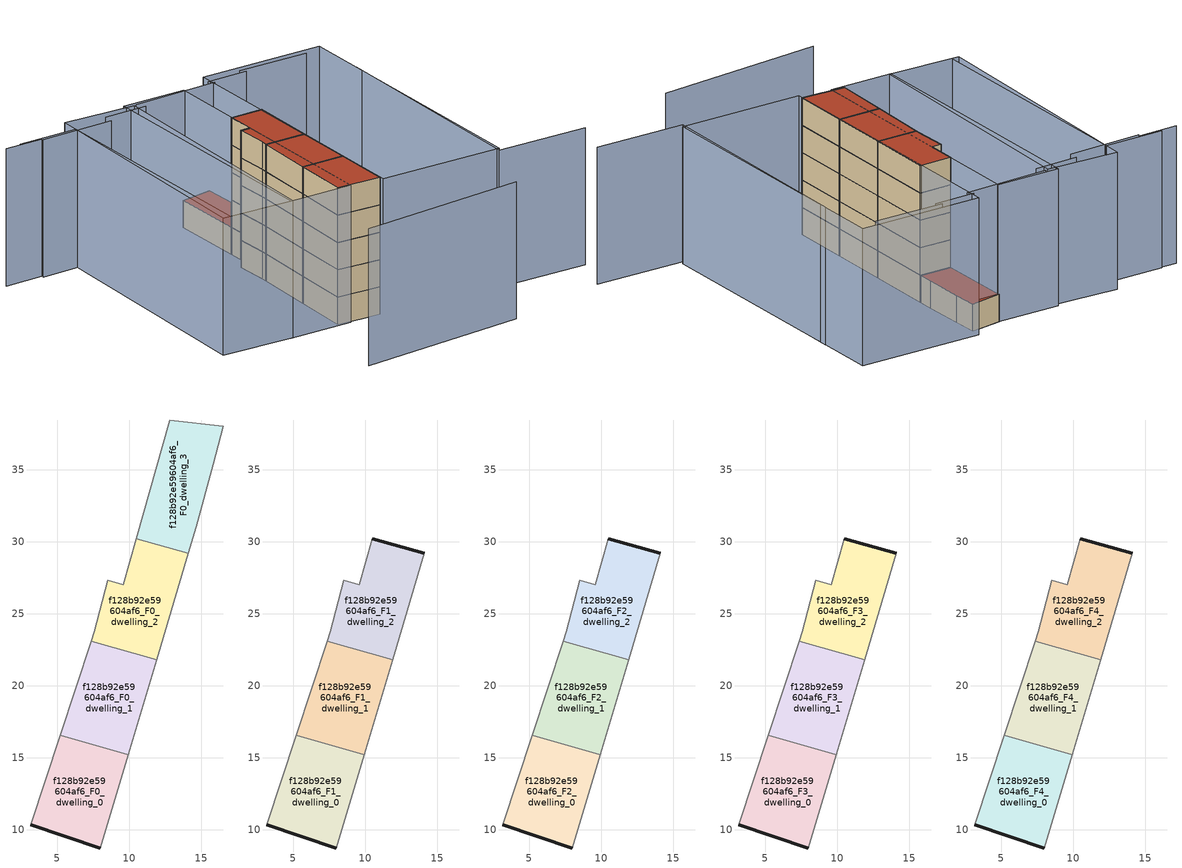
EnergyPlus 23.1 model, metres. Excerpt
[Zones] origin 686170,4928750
f128b92e59604af6_F0_dwelling_0
 floor ground (EU_floor_Construction): 7.99,8.74 9.93,15.22 5.21,16.55 3.17,10.34 z0
 wall outside (EU_wall_Construction): 7.99,8.74 3.17,10.34 z0:3
 wall adiabatic (EU_wall_Construction): 3.17,10.34 5.21,16.55 / 9.93,15.22 7.99,8.74 z0:3
 wall to f128b92e59604af6_F0_dwelling_1 (EU_wall_Construction): 5.21,16.55 9.92,15.22 z0:3
f128b92e59604af6_F0_dwelling_1
 floor ground (EU_floor_Construction): 9.93,15.22 11.9,21.82 7.36,23.11 5.21,16.55 z0
 wall adiabatic (EU_wall_Construction): 5.21,16.55 7.36,23.11 / 11.9,21.82 9.93,15.22 z0:3
 wall to f128b92e59604af6_F0_dwelling_2 (EU_wall_Construction): 7.36,23.11 11.9,21.82 z0:3
f128b92e59604af6_F0_dwelling_2
 floor ground (EU_floor_Construction): 11.9,21.82 14.1,29.19 10.49,30.21 9.59,27.03 8.5,27.34 7.57,23.75 7.36,23.11 z0
 wall adiabatic (EU_wall_Construction): 14.1,29.19 11.9,21.82 / 7.36,23.11 7.57,23.75 8.5,27.34 9.59,27.03 10.49,30.21 z0:3
 wall to f128b92e59604af6_F0_dwelling_3 (EU_wall_Construction): 10.49,30.21 14.1,29.19 z0:3
f128b92e59604af6_F0_dwelling_3
 floor ground (EU_floor_Construction): 14.1,29.19 14.65,31.03 15.83,35.38 16.53,38.02 12.83,38.46 10.49,30.21 z0
 wall adiabatic (EU_wall_Construction): 10.49,30.21 12.83,38.46 16.53,38.02 15.83,35.38 14.65,31.03 14.1,29.19 z0:3
 roof outside (EU_roof_Construction): 16.53,38.02 15.83,35.38 14.65,31.03 14.1,29.19 10.49,30.21 12.83,38.46 z3
f128b92e59604af6_F1_dwelling_0
 floor to f128b92e59604af6_F0_dwelling_0 (EU_floor_Construction): 7.99,8.74 9.92,15.22 5.21,16.55 3.17,10.34 z3
 wall outside (EU_wall_Construction): 7.99,8.74 3.17,10.34 z3:6
 wall adiabatic (EU_wall_Construction): 3.17,10.34 5.21,16.55 / 9.93,15.22 7.99,8.74 z3:6
 wall to f128b92e59604af6_F1_dwelling_1 (EU_wall_Construction): 5.21,16.55 9.92,15.22 z3:6
f128b92e59604af6_F1_dwelling_1
 floor to f128b92e59604af6_F0_dwelling_1 (EU_floor_Construction): 9.92,15.22 11.9,21.82 7.36,23.11 5.21,16.55 z3
 wall adiabatic (EU_wall_Construction): 5.21,16.55 7.36,23.11 / 11.9,21.82 9.93,15.22 z3:6
 wall to f128b92e59604af6_F1_dwelling_2 (EU_wall_Construction): 7.36,23.11 11.9,21.82 z3:6
f128b92e59604af6_F1_dwelling_2
 floor to f128b92e59604af6_F0_dwelling_2 (EU_floor_Construction): 11.9,21.82 14.1,29.19 10.49,30.21 9.59,27.03 8.5,27.34 7.57,23.75 7.36,23.11 z3
 wall outside (EU_wall_Construction): 10.49,30.21 14.1,29.19 z3:6
 wall adiabatic (EU_wall_Construction): 14.1,29.19 11.9,21.82 / 7.36,23.11 7.57,23.75 8.5,27.34 9.59,27.03 10.49,30.21 z3:6
f128b92e59604af6_F2_dwelling_0
 floor to f128b92e59604af6_F1_dwelling_0 (EU_floor_Construction): 7.99,8.74 9.92,15.22 5.21,16.55 3.17,10.34 z6
 wall outside (EU_wall_Construction): 7.99,8.74 3.17,10.34 z6:9
 wall adiabatic (EU_wall_Construction): 3.17,10.34 5.21,16.55 / 9.93,15.22 7.99,8.74 z6:9
 wall to f128b92e59604af6_F2_dwelling_1 (EU_wall_Construction): 5.21,16.55 9.92,15.22 z6:9
f128b92e59604af6_F2_dwelling_1
 floor to f128b92e59604af6_F1_dwelling_1 (EU_floor_Construction): 9.92,15.22 11.9,21.82 7.36,23.11 5.21,16.55 z6
 wall adiabatic (EU_wall_Construction): 5.21,16.55 7.36,23.11 / 11.9,21.82 9.93,15.22 z6:9
 wall to f128b92e59604af6_F2_dwelling_2 (EU_wall_Construction): 7.36,23.11 11.9,21.82 z6:9
f128b92e59604af6_F2_dwelling_2
 floor to f128b92e59604af6_F1_dwelling_2 (EU_floor_Construction): 11.9,21.82 14.1,29.19 10.49,30.21 9.59,27.03 8.5,27.34 7.57,23.75 7.36,23.11 z6
 wall outside (EU_wall_Construction): 10.49,30.21 14.1,29.19 z6:9
 wall adiabatic (EU_wall_Construction): 14.1,29.19 11.9,21.82 / 7.36,23.11 7.57,23.75 8.5,27.34 9.59,27.03 10.49,30.21 z6:9
f128b92e59604af6_F3_dwelling_0
 floor to f128b92e59604af6_F2_dwelling_0 (EU_floor_Construction): 7.99,8.74 9.92,15.22 5.21,16.55 3.17,10.34 z9
 wall outside (EU_wall_Construction): 7.99,8.74 3.17,10.34 z9:12
 wall adiabatic (EU_wall_Construction): 3.17,10.34 5.21,16.55 / 9.93,15.22 7.99,8.74 z9:12
 wall to f128b92e59604af6_F3_dwelling_1 (EU_wall_Construction): 5.21,16.55 9.92,15.22 z9:12
f128b92e59604af6_F3_dwelling_1
 floor to f128b92e59604af6_F2_dwelling_1 (EU_floor_Construction): 9.92,15.22 11.9,21.82 7.36,23.11 5.21,16.55 z9
 wall adiabatic (EU_wall_Construction): 5.21,16.55 7.36,23.11 / 11.9,21.82 9.93,15.22 z9:12
 wall to f128b92e59604af6_F3_dwelling_2 (EU_wall_Construction): 7.36,23.11 11.9,21.82 z9:12
f128b92e59604af6_F3_dwelling_2
 floor to f128b92e59604af6_F2_dwelling_2 (EU_floor_Construction): 11.9,21.82 14.1,29.19 10.49,30.21 9.59,27.03 8.5,27.34 7.57,23.75 7.36,23.11 z9
 wall outside (EU_wall_Construction): 10.49,30.21 14.1,29.19 z9:12
 wall adiabatic (EU_wall_Construction): 14.1,29.19 11.9,21.82 / 7.36,23.11 7.57,23.75 8.5,27.34 9.59,27.03 10.49,30.21 z9:12
f128b92e59604af6_F4_dwelling_0
 floor to f128b92e59604af6_F3_dwelling_0 (EU_floor_Construction): 7.99,8.74 9.92,15.22 5.21,16.55 3.17,10.34 z12
 wall outside (EU_wall_Construction): 7.99,8.74 3.17,10.34 z12:15
 wall adiabatic (EU_wall_Construction): 3.17,10.34 5.21,16.55 / 9.93,15.22 7.99,8.74 z12:15
 wall to f128b92e59604af6_F4_dwelling_1 (EU_wall_Construction): 5.21,16.55 9.92,15.22 z12:15
 roof outside (EU_roof_Construction): 9.93,15.22 7.99,8.74 3.17,10.34 5.21,16.55 z15
f128b92e59604af6_F4_dwelling_1
 floor to f128b92e59604af6_F3_dwelling_1 (EU_floor_Construction): 9.92,15.22 11.9,21.82 7.36,23.11 5.21,16.55 z12
 wall adiabatic (EU_wall_Construction): 5.21,16.55 7.36,23.11 / 11.9,21.82 9.93,15.22 z12:15
 wall to f128b92e59604af6_F4_dwelling_2 (EU_wall_Construction): 7.36,23.11 11.9,21.82 z12:15
 roof outside (EU_roof_Construction): 11.9,21.82 9.93,15.22 5.21,16.55 7.36,23.11 z15
f128b92e59604af6_F4_dwelling_2
 floor to f128b92e59604af6_F3_dwelling_2 (EU_floor_Construction): 11.9,21.82 14.1,29.19 10.49,30.21 9.59,27.03 8.5,27.34 7.57,23.75 7.36,23.11 z12
 wall outside (EU_wall_Construction): 10.49,30.21 14.1,29.19 z12:15
 wall adiabatic (EU_wall_Construction): 14.1,29.19 11.9,21.82 / 7.36,23.11 7.57,23.75 8.5,27.34 9.59,27.03 10.49,30.21 z12:15
 roof outside (EU_roof_Construction): 14.1,29.19 11.9,21.82 7.36,23.11 7.57,23.75 8.5,27.34 9.59,27.03 10.49,30.21 z15
shading: -3.03,1.15 15.84,-2.61 / 31.05,0.93 21.1,3.94 / 21.1,3.94 28.59,28.7 / -8.39,42.26 -1.85,40.38 / -1.85,40.38 -9.37,14.16 / 28.17,34.96 20.41,37.22 / 20.74,36.7 16.2,37.94 / 16.55,37.32 7.02,39.78 / 7.33,38.79 2.46,40.03 / 2.21,39.07 -6.05,41.19 / -6,41.4 -10.24,42.59 / 7.84,8.24 16.81,39.07 / 16.81,39.07 30.44,35.1 / 30.44,35.1 21.47,4.28 / 21.47,4.28 7.84,8.24 / -2.5,11.75 5.9,40.49 / 5.9,40.49 12.92,38.43 / 12.92,38.43 4.52,9.7 / 4.52,9.7 -2.5,11.75 / -10.24,14.23 -1.23,42.3 / -1.23,42.3 6.68,39.76 / 6.68,39.76 -2.33,11.7 / -2.33,11.7 -10.24,14.23 z0:15
[Building]
EU S2 Campaign: North Axis=0; Terrain=City; Solar Distribution=FullExterior
[Site:Location]
Bologna: Latitude=44.5; Longitude=11.25; Time Zone=1; Elevation=37
[SizingPeriod:WeatherFileDays]
AnnualSizingPeriod: Begin Month=1; Begin Day of Month=1; End Month=12; End Day of Month=31; Day of Week for Start Day=Monday; Use Weather File Daylight Saving Period=No; Use Weather File Rain and Snow Indicators=No
[MATERIAL]
EU_InternalMass_Material: Roughness=MediumRough; Thickness=0.1; Conductivity=1; Density=1800; Specific Heat=900; Thermal Absorptance=0.9; Solar Absorptance=0.7; Visible Absorptance=0.7
[MATERIAL:NOMASS] Roughness=MediumRough; Thermal Absorptance=0.9; Solar Absorptance=0.7; Visible Absorptance=0.7
Name | Thermal Resistance
EU_wall_NoMass | 0.905828
EU_roof_NoMass | 0.37593
EU_floor_NoMass | 0.67114
[CONSTRUCTION]
EU_wall_Construction: EU_wall_NoMass
EU_roof_Construction: EU_roof_NoMass
EU_floor_Construction: EU_floor_NoMass
EU_InternalMass_Construction: EU_InternalMass_Material
[ZONE] Type=1; Multiplier=1; Ceiling Height=autocalculate; Floor Area=autocalculate; Part of Total Floor Area=Yes
Name | Volume
f128b92e59604af6_F0_dwelling_0 | 99.5002
f128b92e59604af6_F1_dwelling_0; f128b92e59604af6_F2_dwelling_0; f128b92e59604af6_F3_dwelling_0; f128b92e59604af6_F4_dwelling_0 | 99.5017
f128b92e59604af6_F0_dwelling_1; f128b92e59604af6_F0_dwelling_2; f128b92e59604af6_F1_dwelling_2; f128b92e59604af6_F2_dwelling_2; f128b92e59604af6_F3_dwelling_2; f128b92e59604af6_F4_dwelling_2 | 99.5134
f128b92e59604af6_F1_dwelling_1; f128b92e59604af6_F2_dwelling_1; f128b92e59604af6_F3_dwelling_1; f128b92e59604af6_F4_dwelling_1 | 99.5127
f128b92e59604af6_F0_dwelling_3 | 99.5083
[INTERNALMASS] Construction=EU_InternalMass_Construction
Name | Zone or ZoneList | Surface Area
f128b92e59604af6_F0_dwelling_0_EU_InternalMass | f128b92e59604af6_F0_dwelling_0 | 33.1671
f128b92e59604af6_F0_dwelling_1_EU_InternalMass | f128b92e59604af6_F0_dwelling_1 | 33.1709
f128b92e59604af6_F0_dwelling_2_EU_InternalMass | f128b92e59604af6_F0_dwelling_2 | 33.171
f128b92e59604af6_F0_dwelling_3_EU_InternalMass | f128b92e59604af6_F0_dwelling_3 | 33.1698
f128b92e59604af6_F1_dwelling_0_EU_InternalMass | f128b92e59604af6_F1_dwelling_0 | 44.2269
f128b92e59604af6_F1_dwelling_1_EU_InternalMass | f128b92e59604af6_F1_dwelling_1 | 44.2276
f128b92e59604af6_F1_dwelling_2_EU_InternalMass | f128b92e59604af6_F1_dwelling_2 | 44.2276
f128b92e59604af6_F2_dwelling_0_EU_InternalMass | f128b92e59604af6_F2_dwelling_0 | 44.2269
f128b92e59604af6_F2_dwelling_1_EU_InternalMass | f128b92e59604af6_F2_dwelling_1 | 44.2276
f128b92e59604af6_F2_dwelling_2_EU_InternalMass | f128b92e59604af6_F2_dwelling_2 | 44.2276
f128b92e59604af6_F3_dwelling_0_EU_InternalMass | f128b92e59604af6_F3_dwelling_0 | 44.2269
f128b92e59604af6_F3_dwelling_1_EU_InternalMass | f128b92e59604af6_F3_dwelling_1 | 44.2276
f128b92e59604af6_F3_dwelling_2_EU_InternalMass | f128b92e59604af6_F3_dwelling_2 | 44.2276
f128b92e59604af6_F4_dwelling_0_EU_InternalMass | f128b92e59604af6_F4_dwelling_0 | 44.2269
f128b92e59604af6_F4_dwelling_1_EU_InternalMass | f128b92e59604af6_F4_dwelling_1 | 44.2276
f128b92e59604af6_F4_dwelling_2_EU_InternalMass | f128b92e59604af6_F4_dwelling_2 | 44.2276
[OTHEREQUIPMENT] Fuel Type=Electricity; Design Level Calculation Method=Watts/Area; Power per Zone Floor Area=1; Fraction Latent=0; Fraction Radiant=0; Fraction Lost=0; Carbon Dioxide Generation Rate=0; EndUse Subcategory=EU_Step8_InternalGains
Name | Zone or ZoneList or Space or SpaceList | Schedule
EU_Step8_InternalGain_f128b92e59604af6_F0_dwelling_0_f000 | f128b92e59604af6_F0_dwelling_0 | EU_Step8_GainSchedule_f128b92e59604af6_F0_dwelling_0_f000
EU_Step8_InternalGain_f128b92e59604af6_F0_dwelling_1_f000 | f128b92e59604af6_F0_dwelling_1 | EU_Step8_GainSchedule_f128b92e59604af6_F0_dwelling_1_f000
EU_Step8_InternalGain_f128b92e59604af6_F0_dwelling_2_f000 | f128b92e59604af6_F0_dwelling_2 | EU_Step8_GainSchedule_f128b92e59604af6_F0_dwelling_2_f000
EU_Step8_InternalGain_f128b92e59604af6_F0_dwelling_3_f000 | f128b92e59604af6_F0_dwelling_3 | EU_Step8_GainSchedule_f128b92e59604af6_F0_dwelling_3_f000
EU_Step8_InternalGain_f128b92e59604af6_F1_dwelling_0_f000 | f128b92e59604af6_F1_dwelling_0 | EU_Step8_GainSchedule_f128b92e59604af6_F1_dwelling_0_f000
EU_Step8_InternalGain_f128b92e59604af6_F1_dwelling_1_f000 | f128b92e59604af6_F1_dwelling_1 | EU_Step8_GainSchedule_f128b92e59604af6_F1_dwelling_1_f000
EU_Step8_InternalGain_f128b92e59604af6_F1_dwelling_2_f000 | f128b92e59604af6_F1_dwelling_2 | EU_Step8_GainSchedule_f128b92e59604af6_F1_dwelling_2_f000
EU_Step8_InternalGain_f128b92e59604af6_F2_dwelling_0_f000 | f128b92e59604af6_F2_dwelling_0 | EU_Step8_GainSchedule_f128b92e59604af6_F2_dwelling_0_f000
EU_Step8_InternalGain_f128b92e59604af6_F2_dwelling_1_f000 | f128b92e59604af6_F2_dwelling_1 | EU_Step8_GainSchedule_f128b92e59604af6_F2_dwelling_1_f000
EU_Step8_InternalGain_f128b92e59604af6_F2_dwelling_2_f000 | f128b92e59604af6_F2_dwelling_2 | EU_Step8_GainSchedule_f128b92e59604af6_F2_dwelling_2_f000
EU_Step8_InternalGain_f128b92e59604af6_F3_dwelling_0_f000 | f128b92e59604af6_F3_dwelling_0 | EU_Step8_GainSchedule_f128b92e59604af6_F3_dwelling_0_f000
EU_Step8_InternalGain_f128b92e59604af6_F3_dwelling_1_f000 | f128b92e59604af6_F3_dwelling_1 | EU_Step8_GainSchedule_f128b92e59604af6_F3_dwelling_1_f000
EU_Step8_InternalGain_f128b92e59604af6_F3_dwelling_2_f000 | f128b92e59604af6_F3_dwelling_2 | EU_Step8_GainSchedule_f128b92e59604af6_F3_dwelling_2_f000
EU_Step8_InternalGain_f128b92e59604af6_F4_dwelling_0_f000 | f128b92e59604af6_F4_dwelling_0 | EU_Step8_GainSchedule_f128b92e59604af6_F4_dwelling_0_f000
EU_Step8_InternalGain_f128b92e59604af6_F4_dwelling_1_f000 | f128b92e59604af6_F4_dwelling_1 | EU_Step8_GainSchedule_f128b92e59604af6_F4_dwelling_1_f000
EU_Step8_InternalGain_f128b92e59604af6_F4_dwelling_2_f000 | f128b92e59604af6_F4_dwelling_2 | EU_Step8_GainSchedule_f128b92e59604af6_F4_dwelling_2_f000
[ZONEVENTILATION:DESIGNFLOWRATE] Schedule=EU_AlwaysOn; Design Flow Rate Calculation Method=AirChanges/Hour; Air Changes per Hour=0.73129; Ventilation Type=Natural; Fan Pressure Rise=0; Fan Total Efficiency=1; Constant Term Coefficient=1; Temperature Term Coefficient=0; Velocity Term Coefficient=0; Velocity Squared Term Coefficient=0; Minimum Indoor Temperature=-100; Maximum Indoor Temperature=100; Delta Temperature=-100; Minimum Outdoor Temperature=-100; Maximum Outdoor Temperature=100; Maximum Wind Speed=40
Name | Zone or ZoneList or Space or SpaceList
EU_ConstantAir_f128b92e59604af6_F0_dwelling_0 | f128b92e59604af6_F0_dwelling_0
EU_ConstantAir_f128b92e59604af6_F0_dwelling_1 | f128b92e59604af6_F0_dwelling_1
EU_ConstantAir_f128b92e59604af6_F0_dwelling_2 | f128b92e59604af6_F0_dwelling_2
EU_ConstantAir_f128b92e59604af6_F0_dwelling_3 | f128b92e59604af6_F0_dwelling_3
EU_ConstantAir_f128b92e59604af6_F1_dwelling_0 | f128b92e59604af6_F1_dwelling_0
EU_ConstantAir_f128b92e59604af6_F1_dwelling_1 | f128b92e59604af6_F1_dwelling_1
EU_ConstantAir_f128b92e59604af6_F1_dwelling_2 | f128b92e59604af6_F1_dwelling_2
EU_ConstantAir_f128b92e59604af6_F2_dwelling_0 | f128b92e59604af6_F2_dwelling_0
EU_ConstantAir_f128b92e59604af6_F2_dwelling_1 | f128b92e59604af6_F2_dwelling_1
EU_ConstantAir_f128b92e59604af6_F2_dwelling_2 | f128b92e59604af6_F2_dwelling_2
EU_ConstantAir_f128b92e59604af6_F3_dwelling_0 | f128b92e59604af6_F3_dwelling_0
EU_ConstantAir_f128b92e59604af6_F3_dwelling_1 | f128b92e59604af6_F3_dwelling_1
EU_ConstantAir_f128b92e59604af6_F3_dwelling_2 | f128b92e59604af6_F3_dwelling_2
EU_ConstantAir_f128b92e59604af6_F4_dwelling_0 | f128b92e59604af6_F4_dwelling_0
EU_ConstantAir_f128b92e59604af6_F4_dwelling_1 | f128b92e59604af6_F4_dwelling_1
EU_ConstantAir_f128b92e59604af6_F4_dwelling_2 | f128b92e59604af6_F4_dwelling_2
[SIZING:ZONE] Zone Cooling Design Supply Air Temperature Input Method=SupplyAirTemperature; Zone Cooling Design Supply Air Temperature=13; Zone Heating Design Supply Air Temperature Input Method=SupplyAirTemperature; Zone Heating Design Supply Air Temperature=50; Zone Cooling Design Supply Air Humidity Ratio=0.008; Zone Heating Design Supply Air Humidity Ratio=0.008; Cooling Design Air Flow Method=DesignDay; Cooling Design Air Flow Rate=0; Cooling Minimum Air Flow per Zone Floor Area=0.000762; Cooling Minimum Air Flow=0; Cooling Minimum Air Flow Fraction=0.2; Heating Design Air Flow Method=DesignDay; Heating Design Air Flow Rate=0; Heating Maximum Air Flow per Zone Floor Area=0.002032; Heating Maximum Air Flow=0.141576; Heating Maximum Air Flow Fraction=0.3; Account for Dedicated Outdoor Air System=No; Dedicated Outdoor Air System Control Strategy=NeutralSupplyAir; Dedicated Outdoor Air Low Setpoint Temperature for Design=autosize; Dedicated Outdoor Air High Setpoint Temperature for Design=autosize; Zone Load Sizing Method=Sensible Load Only No Latent Load; Zone Latent Cooling Design Supply Air Humidity Ratio Input Method=HumidityRatioDifference; Zone Cooling Design Supply Air Humidity Ratio Difference=0.005; Zone Latent Heating Design Supply Air Humidity Ratio Input Method=HumidityRatioDifference; Zone Humidification Design Supply Air Humidity Ratio Difference=0.005
f128b92e59604af6_F0_dwelling_0; f128b92e59604af6_F0_dwelling_1; f128b92e59604af6_F0_dwelling_2; f128b92e59604af6_F0_dwelling_3; f128b92e59604af6_F1_dwelling_0; f128b92e59604af6_F1_dwelling_1; f128b92e59604af6_F1_dwelling_2; f128b92e59604af6_F2_dwelling_0; f128b92e59604af6_F2_dwelling_1; f128b92e59604af6_F2_dwelling_2; f128b92e59604af6_F3_dwelling_0; f128b92e59604af6_F3_dwelling_1; f128b92e59604af6_F3_dwelling_2; f128b92e59604af6_F4_dwelling_0; f128b92e59604af6_F4_dwelling_1; f128b92e59604af6_F4_dwelling_2
[ThermostatSetpoint:DualSetpoint] Heating Setpoint Temperature Schedule=HVACTemplate-Always 20; Cooling Setpoint Temperature Schedule=HVACTemplate-Always 50
EU_HeatOnly_f128b92e59604af6_F0_dwelling_0 Dual SP Control; EU_HeatOnly_f128b92e59604af6_F0_dwelling_1 Dual SP Control; EU_HeatOnly_f128b92e59604af6_F0_dwelling_2 Dual SP Control; EU_HeatOnly_f128b92e59604af6_F0_dwelling_3 Dual SP Control; EU_HeatOnly_f128b92e59604af6_F1_dwelling_0 Dual SP Control; EU_HeatOnly_f128b92e59604af6_F1_dwelling_1 Dual SP Control; EU_HeatOnly_f128b92e59604af6_F1_dwelling_2 Dual SP Control; EU_HeatOnly_f128b92e59604af6_F2_dwelling_0 Dual SP Control; EU_HeatOnly_f128b92e59604af6_F2_dwelling_1 Dual SP Control; EU_HeatOnly_f128b92e59604af6_F2_dwelling_2 Dual SP Control; EU_HeatOnly_f128b92e59604af6_F3_dwelling_0 Dual SP Control; EU_HeatOnly_f128b92e59604af6_F3_dwelling_1 Dual SP Control; EU_HeatOnly_f128b92e59604af6_F3_dwelling_2 Dual SP Control; EU_HeatOnly_f128b92e59604af6_F4_dwelling_0 Dual SP Control; EU_HeatOnly_f128b92e59604af6_F4_dwelling_1 Dual SP Control; EU_HeatOnly_f128b92e59604af6_F4_dwelling_2 Dual SP Control
[ZoneControl:Thermostat] Control Type Schedule=HVACTemplate-Always 4
Name | Zone or ZoneList | Control
f128b92e59604af6_F0_dwelling_0 Thermostat | f128b92e59604af6_F0_dwelling_0 | EU_HeatOnly_f128b92e59604af6_F0_dwelling_0 Dual SP Control
f128b92e59604af6_F0_dwelling_1 Thermostat | f128b92e59604af6_F0_dwelling_1 | EU_HeatOnly_f128b92e59604af6_F0_dwelling_1 Dual SP Control
f128b92e59604af6_F0_dwelling_2 Thermostat | f128b92e59604af6_F0_dwelling_2 | EU_HeatOnly_f128b92e59604af6_F0_dwelling_2 Dual SP Control
f128b92e59604af6_F0_dwelling_3 Thermostat | f128b92e59604af6_F0_dwelling_3 | EU_HeatOnly_f128b92e59604af6_F0_dwelling_3 Dual SP Control
f128b92e59604af6_F1_dwelling_0 Thermostat | f128b92e59604af6_F1_dwelling_0 | EU_HeatOnly_f128b92e59604af6_F1_dwelling_0 Dual SP Control
f128b92e59604af6_F1_dwelling_1 Thermostat | f128b92e59604af6_F1_dwelling_1 | EU_HeatOnly_f128b92e59604af6_F1_dwelling_1 Dual SP Control
f128b92e59604af6_F1_dwelling_2 Thermostat | f128b92e59604af6_F1_dwelling_2 | EU_HeatOnly_f128b92e59604af6_F1_dwelling_2 Dual SP Control
f128b92e59604af6_F2_dwelling_0 Thermostat | f128b92e59604af6_F2_dwelling_0 | EU_HeatOnly_f128b92e59604af6_F2_dwelling_0 Dual SP Control
f128b92e59604af6_F2_dwelling_1 Thermostat | f128b92e59604af6_F2_dwelling_1 | EU_HeatOnly_f128b92e59604af6_F2_dwelling_1 Dual SP Control
f128b92e59604af6_F2_dwelling_2 Thermostat | f128b92e59604af6_F2_dwelling_2 | EU_HeatOnly_f128b92e59604af6_F2_dwelling_2 Dual SP Control
f128b92e59604af6_F3_dwelling_0 Thermostat | f128b92e59604af6_F3_dwelling_0 | EU_HeatOnly_f128b92e59604af6_F3_dwelling_0 Dual SP Control
f128b92e59604af6_F3_dwelling_1 Thermostat | f128b92e59604af6_F3_dwelling_1 | EU_HeatOnly_f128b92e59604af6_F3_dwelling_1 Dual SP Control
f128b92e59604af6_F3_dwelling_2 Thermostat | f128b92e59604af6_F3_dwelling_2 | EU_HeatOnly_f128b92e59604af6_F3_dwelling_2 Dual SP Control
f128b92e59604af6_F4_dwelling_0 Thermostat | f128b92e59604af6_F4_dwelling_0 | EU_HeatOnly_f128b92e59604af6_F4_dwelling_0 Dual SP Control
f128b92e59604af6_F4_dwelling_1 Thermostat | f128b92e59604af6_F4_dwelling_1 | EU_HeatOnly_f128b92e59604af6_F4_dwelling_1 Dual SP Control
f128b92e59604af6_F4_dwelling_2 Thermostat | f128b92e59604af6_F4_dwelling_2 | EU_HeatOnly_f128b92e59604af6_F4_dwelling_2 Dual SP Control
[Zone equipment]
f128b92e59604af6_F0_dwelling_0: f128b92e59604af6_F0_dwelling_0 Ideal Loads Air System
f128b92e59604af6_F0_dwelling_1: f128b92e59604af6_F0_dwelling_1 Ideal Loads Air System
f128b92e59604af6_F0_dwelling_2: f128b92e59604af6_F0_dwelling_2 Ideal Loads Air System
f128b92e59604af6_F0_dwelling_3: f128b92e59604af6_F0_dwelling_3 Ideal Loads Air System
f128b92e59604af6_F1_dwelling_0: f128b92e59604af6_F1_dwelling_0 Ideal Loads Air System
f128b92e59604af6_F1_dwelling_1: f128b92e59604af6_F1_dwelling_1 Ideal Loads Air System
f128b92e59604af6_F1_dwelling_2: f128b92e59604af6_F1_dwelling_2 Ideal Loads Air System
f128b92e59604af6_F2_dwelling_0: f128b92e59604af6_F2_dwelling_0 Ideal Loads Air System
f128b92e59604af6_F2_dwelling_1: f128b92e59604af6_F2_dwelling_1 Ideal Loads Air System
f128b92e59604af6_F2_dwelling_2: f128b92e59604af6_F2_dwelling_2 Ideal Loads Air System
f128b92e59604af6_F3_dwelling_0: f128b92e59604af6_F3_dwelling_0 Ideal Loads Air System
f128b92e59604af6_F3_dwelling_1: f128b92e59604af6_F3_dwelling_1 Ideal Loads Air System
f128b92e59604af6_F3_dwelling_2: f128b92e59604af6_F3_dwelling_2 Ideal Loads Air System
f128b92e59604af6_F4_dwelling_0: f128b92e59604af6_F4_dwelling_0 Ideal Loads Air System
f128b92e59604af6_F4_dwelling_1: f128b92e59604af6_F4_dwelling_1 Ideal Loads Air System
f128b92e59604af6_F4_dwelling_2: f128b92e59604af6_F4_dwelling_2 Ideal Loads Air System
[ZoneHVAC:IdealLoadsAirSystem] Availability Schedule=EU_AlwaysOn; Maximum Heating Supply Air Temperature [C]=50; Minimum Cooling Supply Air Temperature [C]=13; Maximum Heating Supply Air Humidity Ratio [kg-H20/kg-air]=0.0156; Minimum Cooling Supply Air Humidity Ratio [kg-H20/kg-air]=0.0077; Heating Limit=NoLimit; Cooling Limit=NoLimit; Heating Availability Schedule=EU_AlwaysOn; Cooling Availability Schedule=EU_CoolingOff; Dehumidification Control Type=ConstantSensibleHeatRatio; Cooling Sensible Heat Ratio=0.7; Humidification Control Type=None; Demand Controlled Ventilation Type=None; Outdoor Air Economizer Type=NoEconomizer; Heat Recovery Type=None; Sensible Heat Recovery Effectiveness=0.7; Latent Heat Recovery Effectiveness=0.65
f128b92e59604af6_F0_dwelling_0 Ideal Loads Air System; f128b92e59604af6_F0_dwelling_1 Ideal Loads Air System; f128b92e59604af6_F0_dwelling_2 Ideal Loads Air System; f128b92e59604af6_F0_dwelling_3 Ideal Loads Air System; f128b92e59604af6_F1_dwelling_0 Ideal Loads Air System; f128b92e59604af6_F1_dwelling_1 Ideal Loads Air System; f128b92e59604af6_F1_dwelling_2 Ideal Loads Air System; f128b92e59604af6_F2_dwelling_0 Ideal Loads Air System; f128b92e59604af6_F2_dwelling_1 Ideal Loads Air System; f128b92e59604af6_F2_dwelling_2 Ideal Loads Air System; f128b92e59604af6_F3_dwelling_0 Ideal Loads Air System; f128b92e59604af6_F3_dwelling_1 Ideal Loads Air System; f128b92e59604af6_F3_dwelling_2 Ideal Loads Air System; f128b92e59604af6_F4_dwelling_0 Ideal Loads Air System; f128b92e59604af6_F4_dwelling_1 Ideal Loads Air System; f128b92e59604af6_F4_dwelling_2 Ideal Loads Air System
[SCHEDULE:CONSTANT]
Name | Hourly Value
EU_AlwaysOn | 1
EU_CoolingOff | 0
[SCHEDULE:FILE] Column Number=1; Rows to Skip at Top=0; Number of Hours of Data=8760; Column Separator=Comma; Interpolate to Timestep=No; Minutes per Item=60; Adjust Schedule for Daylight Savings=Yes
Name | File
EU_Step8_GainSchedule_f128b92e59604af6_F0_dwelling_0_f000 | ../../schedules/f128b92e59604af6/f128b92e59604af6_F0_dwelling_0_f000_gain.csv
EU_Step8_GainSchedule_f128b92e59604af6_F0_dwelling_1_f000 | ../../schedules/f128b92e59604af6/f128b92e59604af6_F0_dwelling_1_f000_gain.csv
EU_Step8_GainSchedule_f128b92e59604af6_F0_dwelling_2_f000 | ../../schedules/f128b92e59604af6/f128b92e59604af6_F0_dwelling_2_f000_gain.csv
EU_Step8_GainSchedule_f128b92e59604af6_F0_dwelling_3_f000 | ../../schedules/f128b92e59604af6/f128b92e59604af6_F0_dwelling_3_f000_gain.csv
EU_Step8_GainSchedule_f128b92e59604af6_F1_dwelling_0_f000 | ../../schedules/f128b92e59604af6/f128b92e59604af6_F1_dwelling_0_f000_gain.csv
EU_Step8_GainSchedule_f128b92e59604af6_F1_dwelling_1_f000 | ../../schedules/f128b92e59604af6/f128b92e59604af6_F1_dwelling_1_f000_gain.csv
EU_Step8_GainSchedule_f128b92e59604af6_F1_dwelling_2_f000 | ../../schedules/f128b92e59604af6/f128b92e59604af6_F1_dwelling_2_f000_gain.csv
EU_Step8_GainSchedule_f128b92e59604af6_F2_dwelling_0_f000 | ../../schedules/f128b92e59604af6/f128b92e59604af6_F2_dwelling_0_f000_gain.csv
EU_Step8_GainSchedule_f128b92e59604af6_F2_dwelling_1_f000 | ../../schedules/f128b92e59604af6/f128b92e59604af6_F2_dwelling_1_f000_gain.csv
EU_Step8_GainSchedule_f128b92e59604af6_F2_dwelling_2_f000 | ../../schedules/f128b92e59604af6/f128b92e59604af6_F2_dwelling_2_f000_gain.csv
EU_Step8_GainSchedule_f128b92e59604af6_F3_dwelling_0_f000 | ../../schedules/f128b92e59604af6/f128b92e59604af6_F3_dwelling_0_f000_gain.csv
EU_Step8_GainSchedule_f128b92e59604af6_F3_dwelling_1_f000 | ../../schedules/f128b92e59604af6/f128b92e59604af6_F3_dwelling_1_f000_gain.csv
EU_Step8_GainSchedule_f128b92e59604af6_F3_dwelling_2_f000 | ../../schedules/f128b92e59604af6/f128b92e59604af6_F3_dwelling_2_f000_gain.csv
EU_Step8_GainSchedule_f128b92e59604af6_F4_dwelling_0_f000 | ../../schedules/f128b92e59604af6/f128b92e59604af6_F4_dwelling_0_f000_gain.csv
EU_Step8_GainSchedule_f128b92e59604af6_F4_dwelling_1_f000 | ../../schedules/f128b92e59604af6/f128b92e59604af6_F4_dwelling_1_f000_gain.csv
EU_Step8_GainSchedule_f128b92e59604af6_F4_dwelling_2_f000 | ../../schedules/f128b92e59604af6/f128b92e59604af6_F4_dwelling_2_f000_gain.csv
[Schedule:Compact]
HVACTemplate-Always 20: Through: 12/31, For: AllDays, Until: 24:00, 20
HVACTemplate-Always 50: Through: 12/31, For: AllDays, Until: 24:00, 50
HVACTemplate-Always 4: Through: 12/31, For: AllDays, Until: 24:00, 4
